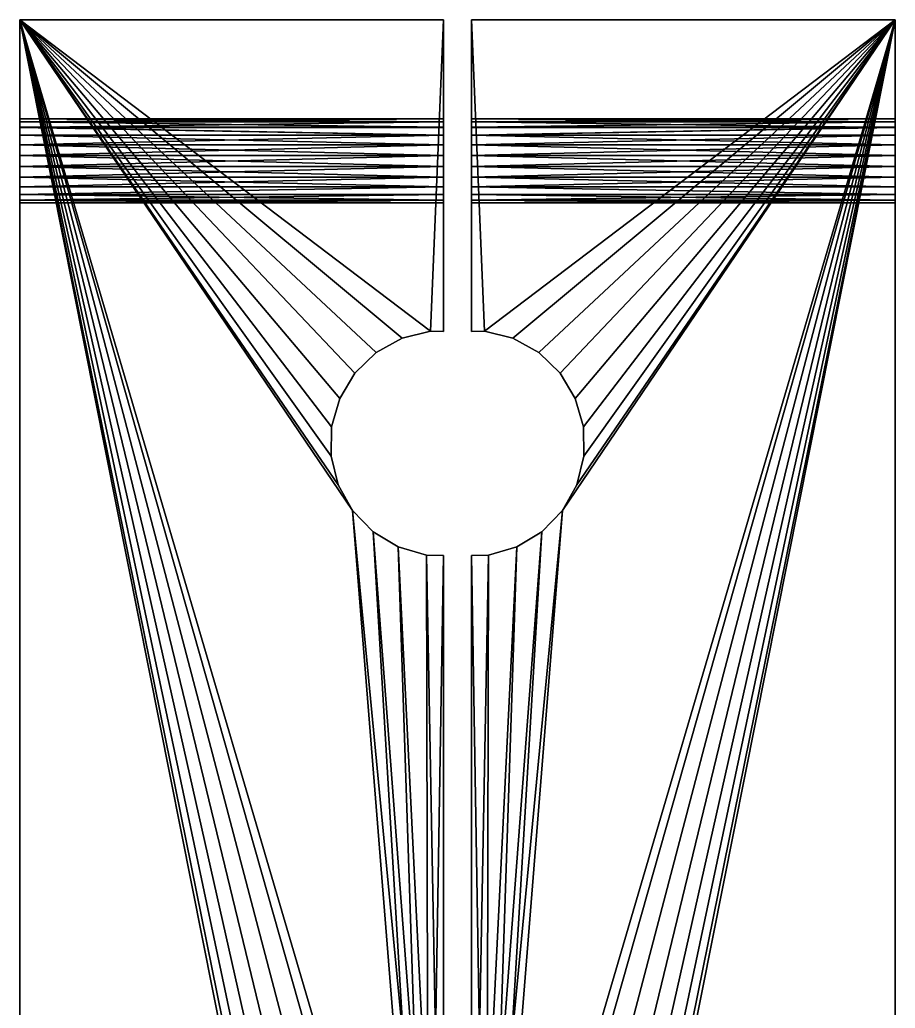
# Model space of a CAD drawing. Header units: metres. Extents: x 0 to 683, y 0 to 667.
# Drawn here: x 211 to 242, y 390.77 to 425.77 of the extents above; entities that cross this region are included whole.
import ezdxf

# ---------------------------------------------------------------- set-up
doc = ezdxf.new("R2010")
doc.units = ezdxf.units.M

msp = doc.modelspace()

# ---------------------------------------------------------------- meshes
at = {"layer": 'Y Support bottom'}
mesh = msp.add_polyface(dxfattribs=at)
corners = [(226, 425.769, 0), (211, 425.769, -10), (211, 425.769, 0), (226, 425.769, -10)]
mesh.append_faces([[corners[k] for k in face] for face in [(0, 1, 2), (1, 0, 3)]], dxfattribs={"vtx0": -1})
mesh = msp.add_polyface(dxfattribs=at)
corners = [(211, 425.769, 0), (211, 420.961, -3.512), (211, 355.769, 0), (211, 421.339, -3.613), (211, 421.679, -3.808), (211, 421.956, -4.084), (211, 425.769, -10), (211, 360.785, -3.5), (211, 422.153, -4.423), (211, 422.255, -4.801), (211, 422.256, -5.192), (211, 422.156, -5.571), (211, 421.961, -5.91), (211, 421.685, -6.188), (211, 421.346, -6.384), (211, 420.968, -6.487), (211, 420.576, -6.488), (211, 360.752, -6.5), (211, 359.478, -4.236), (211, 355.769, -10), (211, 359.72, -3.928), (211, 360.033, -3.693), (211, 360.396, -3.547), (211, 359.324, -4.596), (211, 359.269, -4.984), (211, 359.315, -5.372), (211, 359.461, -5.736), (211, 359.696, -6.049), (211, 360.004, -6.291), (211, 360.364, -6.445), (211, 361.173, -3.555), (211, 420.569, -3.513), (211, 420.191, -3.616), (211, 361.533, -3.709), (211, 419.853, -3.812), (211, 361.841, -3.951), (211, 419.576, -4.09), (211, 362.076, -4.264), (211, 419.381, -4.429), (211, 362.222, -4.628), (211, 419.281, -4.808), (211, 362.268, -5.016), (211, 419.282, -5.199), (211, 362.213, -5.404), (211, 419.384, -5.577), (211, 362.059, -5.764), (211, 419.581, -5.916), (211, 361.818, -6.072), (211, 419.858, -6.192), (211, 361.504, -6.307), (211, 420.198, -6.387), (211, 361.141, -6.453)]
mesh.append_faces([[corners[k] for k in face] for face in [(0, 1, 2), (1, 0, 3), (3, 0, 4), (4, 0, 5), (5, 6, 8), (8, 6, 9), (9, 6, 10), (10, 6, 11), (11, 6, 12), (12, 6, 13), (13, 6, 14), (14, 6, 15), (15, 6, 16), (2, 18, 19), (18, 2, 20), (20, 2, 21), (21, 2, 22), (22, 2, 7), (19, 17, 6), (30, 32, 33), (33, 34, 35), (35, 36, 37), (37, 38, 39), (39, 40, 41), (41, 42, 43), (43, 44, 45), (45, 46, 47), (47, 48, 49), (49, 50, 51), (51, 16, 17)]], dxfattribs={"vtx0": -1, "vtx1": -1})
mesh.append_faces([[corners[k] for k in face] for face in [(2, 1, 7), (16, 6, 17)]], dxfattribs={"vtx0": -1, "vtx1": -1, "vtx2": -1})
mesh.append_faces([[corners[k] for k in face] for face in [(5, 0, 6), (19, 18, 23), (19, 23, 24), (19, 24, 25), (19, 25, 26), (19, 26, 27), (19, 27, 28), (19, 28, 29), (19, 29, 17), (1, 30, 7), (30, 1, 31), (30, 31, 32), (33, 32, 34), (35, 34, 36), (37, 36, 38), (39, 38, 40), (41, 40, 42), (43, 42, 44), (45, 44, 46), (47, 46, 48), (49, 48, 50), (51, 50, 16)]], dxfattribs={"vtx0": -1, "vtx2": -1})
mesh = msp.add_polyface(dxfattribs=at)
corners = [(226, 406.802, 0), (225.478, 374.734, 0), (226, 374.734, 0), (226, 425.769, 0), (225.548, 414.743, 0), (226, 414.735, 0), (226, 366.803, 0), (211, 355.769, 0), (226, 355.769, 0), (225.478, 366.803, 0), (224.469, 367.073, 0), (223.565, 367.595, 0), (222.827, 368.333, 0), (222.304, 369.238, 0), (222.034, 370.246, 0), (211, 425.769, 0), (222.034, 371.291, 0), (222.304, 372.299, 0), (222.827, 373.204, 0), (223.565, 373.942, 0), (224.469, 374.464, 0), (222.784, 408.39, 0), (223.51, 407.638, 0), (224.404, 407.101, 0), (225.408, 406.813, 0), (222.278, 409.303, 0), (222.026, 410.316, 0), (222.044, 411.36, 0), (222.332, 412.364, 0), (222.87, 413.259, 0), (223.621, 413.984, 0), (224.535, 414.49, 0)]
mesh.append_faces([[corners[k] for k in face] for face in [(0, 1, 2), (3, 4, 5), (6, 7, 8)]], dxfattribs={"vtx0": -1})
mesh.append_faces([[corners[k] for k in face] for face in [(7, 14, 15), (21, 1, 22), (22, 1, 23), (23, 1, 24), (24, 1, 0), (15, 4, 3)]], dxfattribs={"vtx0": -1, "vtx1": -1})
mesh.append_faces([[corners[k] for k in face] for face in [(15, 1, 21)]], dxfattribs={"vtx0": -1, "vtx1": -1, "vtx2": -1})
mesh.append_faces([[corners[k] for k in face] for face in [(7, 6, 9), (7, 9, 10), (7, 10, 11), (7, 11, 12), (7, 12, 13), (7, 13, 14), (15, 14, 16), (15, 16, 17), (15, 17, 18), (15, 18, 19), (15, 19, 20), (15, 20, 1), (15, 21, 25), (15, 25, 26), (15, 26, 27), (15, 27, 28), (15, 28, 29), (15, 29, 30), (15, 30, 31), (15, 31, 4)]], dxfattribs={"vtx0": -1, "vtx2": -1})
mesh = msp.add_polyface(dxfattribs=at)
corners = [(211, 355.769, -10), (222.304, 369.238, -10), (226, 355.769, -10), (222.034, 370.246, -10), (211, 425.769, -10), (222.827, 368.333, -10), (223.565, 367.595, -10), (224.469, 367.073, -10), (225.478, 366.803, -10), (222.034, 371.291, -10), (222.304, 372.299, -10), (222.827, 373.204, -10), (223.565, 373.942, -10), (224.469, 374.464, -10), (225.478, 374.734, -10), (226, 374.734, -10), (222.784, 408.39, -10), (223.51, 407.638, -10), (224.404, 407.101, -10), (225.408, 406.813, -10), (226, 406.802, -10), (222.278, 409.303, -10), (222.026, 410.316, -10), (222.044, 411.36, -10), (222.332, 412.364, -10), (222.87, 413.259, -10), (223.621, 413.984, -10), (224.535, 414.49, -10), (225.548, 414.743, -10), (226, 425.769, -10), (226, 414.735, -10), (226, 366.803, -10)]
mesh.append_faces([[corners[k] for k in face] for face in [(15, 19, 20), (28, 29, 30)]], dxfattribs={"vtx0": -1})
mesh.append_faces([[corners[k] for k in face] for face in [(0, 1, 2), (1, 0, 3), (3, 4, 9), (9, 4, 10), (10, 4, 11), (11, 4, 12), (12, 4, 13), (13, 4, 14), (14, 4, 15), (16, 4, 21), (21, 4, 22), (22, 4, 23), (23, 4, 24), (24, 4, 25), (25, 4, 26), (26, 4, 27), (27, 4, 28), (29, 28, 4)]], dxfattribs={"vtx0": -1, "vtx1": -1})
mesh.append_faces([[corners[k] for k in face] for face in [(15, 4, 16)]], dxfattribs={"vtx0": -1, "vtx1": -1, "vtx2": -1})
mesh.append_faces([[corners[k] for k in face] for face in [(3, 0, 4), (2, 1, 5), (2, 5, 6), (2, 6, 7), (2, 7, 8), (15, 16, 17), (15, 17, 18), (15, 18, 19)]], dxfattribs={"vtx0": -1, "vtx2": -1})
mesh.append_faces([[corners[k] for k in face] for face in [(31, 2, 8)]], dxfattribs={"vtx1": -1})
mesh = msp.add_polyface(dxfattribs=at)
corners = [(226, 414.735, 0), (226, 419.853, -3.812), (226, 425.769, 0), (226, 419.576, -4.09), (226, 414.735, -10), (226, 420.191, -3.616), (226, 420.569, -3.513), (226, 420.961, -3.512), (226, 419.381, -4.429), (226, 419.281, -4.808), (226, 419.282, -5.199), (226, 419.384, -5.577), (226, 419.581, -5.916), (226, 419.858, -6.192), (226, 420.198, -6.387), (226, 420.576, -6.488), (226, 421.956, -4.084), (226, 425.769, -10), (226, 421.679, -3.808), (226, 421.339, -3.613), (226, 422.153, -4.423), (226, 422.255, -4.801), (226, 422.256, -5.192), (226, 422.156, -5.571), (226, 421.961, -5.91), (226, 421.685, -6.188), (226, 421.346, -6.384), (226, 420.968, -6.487)]
mesh.append_faces([[corners[k] for k in face] for face in [(0, 1, 2), (1, 0, 3), (3, 4, 8), (8, 4, 9), (9, 4, 10), (10, 4, 11), (11, 4, 12), (12, 4, 13), (13, 4, 14), (14, 4, 15), (2, 16, 17), (16, 2, 18), (18, 2, 19), (19, 2, 7), (17, 15, 4)]], dxfattribs={"vtx0": -1, "vtx1": -1})
mesh.append_faces([[corners[k] for k in face] for face in [(3, 0, 4), (2, 1, 5), (2, 5, 6), (2, 6, 7), (17, 16, 20), (17, 20, 21), (17, 21, 22), (17, 22, 23), (17, 23, 24), (17, 24, 25), (17, 25, 26), (17, 26, 27), (17, 27, 15)]], dxfattribs={"vtx0": -1, "vtx2": -1})
mesh = msp.add_polyface(dxfattribs=at)
corners = [(227, 425.769, -10), (242, 425.769, 0), (242, 425.769, -10), (227, 425.769, 0)]
mesh.append_faces([[corners[k] for k in face] for face in [(0, 1, 2), (1, 0, 3)]], dxfattribs={"vtx0": -1})
mesh = msp.add_polyface(dxfattribs=at)
corners = [(227, 414.735, -10), (227, 419.853, -6.188), (227, 425.769, -10), (227, 419.576, -5.91), (227, 414.735, 0), (227, 420.191, -6.384), (227, 420.569, -6.487), (227, 420.961, -6.488), (227, 419.381, -5.571), (227, 419.281, -5.192), (227, 419.282, -4.801), (227, 419.384, -4.423), (227, 419.581, -4.084), (227, 419.858, -3.808), (227, 420.198, -3.613), (227, 420.576, -3.512), (227, 421.956, -5.916), (227, 425.769, 0), (227, 421.679, -6.192), (227, 421.339, -6.387), (227, 422.153, -5.577), (227, 422.255, -5.199), (227, 422.256, -4.808), (227, 422.156, -4.429), (227, 421.961, -4.09), (227, 421.685, -3.812), (227, 421.346, -3.616), (227, 420.968, -3.513)]
mesh.append_faces([[corners[k] for k in face] for face in [(0, 1, 2), (1, 0, 3), (3, 4, 8), (8, 4, 9), (9, 4, 10), (10, 4, 11), (11, 4, 12), (12, 4, 13), (13, 4, 14), (14, 4, 15), (2, 16, 17), (16, 2, 18), (18, 2, 19), (19, 2, 7), (17, 15, 4)]], dxfattribs={"vtx0": -1, "vtx1": -1})
mesh.append_faces([[corners[k] for k in face] for face in [(3, 0, 4), (2, 1, 5), (2, 5, 6), (2, 6, 7), (17, 16, 20), (17, 20, 21), (17, 21, 22), (17, 22, 23), (17, 23, 24), (17, 24, 25), (17, 25, 26), (17, 26, 27), (17, 27, 15)]], dxfattribs={"vtx0": -1, "vtx2": -1})
mesh = msp.add_polyface(dxfattribs=at)
corners = [(227, 406.802, -10), (227.522, 374.734, -10), (227, 374.734, -10), (227, 425.769, -10), (227.452, 414.743, -10), (227, 414.735, -10), (227, 366.803, -10), (242, 355.769, -10), (227, 355.769, -10), (227.522, 366.803, -10), (228.531, 367.073, -10), (229.435, 367.595, -10), (230.173, 368.333, -10), (230.696, 369.238, -10), (230.966, 370.246, -10), (242, 425.769, -10), (230.966, 371.291, -10), (230.696, 372.299, -10), (230.173, 373.204, -10), (229.435, 373.942, -10), (228.531, 374.464, -10), (230.216, 408.39, -10), (229.49, 407.638, -10), (228.596, 407.101, -10), (227.592, 406.813, -10), (230.722, 409.303, -10), (230.974, 410.316, -10), (230.956, 411.36, -10), (230.668, 412.364, -10), (230.13, 413.259, -10), (229.379, 413.984, -10), (228.465, 414.49, -10)]
mesh.append_faces([[corners[k] for k in face] for face in [(0, 1, 2), (3, 4, 5), (6, 7, 8)]], dxfattribs={"vtx0": -1})
mesh.append_faces([[corners[k] for k in face] for face in [(7, 14, 15), (21, 1, 22), (22, 1, 23), (23, 1, 24), (24, 1, 0), (15, 4, 3)]], dxfattribs={"vtx0": -1, "vtx1": -1})
mesh.append_faces([[corners[k] for k in face] for face in [(15, 1, 21)]], dxfattribs={"vtx0": -1, "vtx1": -1, "vtx2": -1})
mesh.append_faces([[corners[k] for k in face] for face in [(7, 6, 9), (7, 9, 10), (7, 10, 11), (7, 11, 12), (7, 12, 13), (7, 13, 14), (15, 14, 16), (15, 16, 17), (15, 17, 18), (15, 18, 19), (15, 19, 20), (15, 20, 1), (15, 21, 25), (15, 25, 26), (15, 26, 27), (15, 27, 28), (15, 28, 29), (15, 29, 30), (15, 30, 31), (15, 31, 4)]], dxfattribs={"vtx0": -1, "vtx2": -1})
mesh = msp.add_polyface(dxfattribs=at)
corners = [(242, 355.769, 0), (230.696, 369.238, 0), (227, 355.769, 0), (230.966, 370.246, 0), (242, 425.769, 0), (230.173, 368.333, 0), (229.435, 367.595, 0), (228.531, 367.073, 0), (227.522, 366.803, 0), (230.966, 371.291, 0), (230.696, 372.299, 0), (230.173, 373.204, 0), (229.435, 373.942, 0), (228.531, 374.464, 0), (227.522, 374.734, 0), (227, 374.734, 0), (230.216, 408.39, 0), (229.49, 407.638, 0), (228.596, 407.101, 0), (227.592, 406.813, 0), (227, 406.802, 0), (230.722, 409.303, 0), (230.974, 410.316, 0), (230.956, 411.36, 0), (230.668, 412.364, 0), (230.13, 413.259, 0), (229.379, 413.984, 0), (228.465, 414.49, 0), (227.452, 414.743, 0), (227, 425.769, 0), (227, 414.735, 0), (227, 366.803, 0)]
mesh.append_faces([[corners[k] for k in face] for face in [(15, 19, 20), (28, 29, 30)]], dxfattribs={"vtx0": -1})
mesh.append_faces([[corners[k] for k in face] for face in [(0, 1, 2), (1, 0, 3), (3, 4, 9), (9, 4, 10), (10, 4, 11), (11, 4, 12), (12, 4, 13), (13, 4, 14), (14, 4, 15), (16, 4, 21), (21, 4, 22), (22, 4, 23), (23, 4, 24), (24, 4, 25), (25, 4, 26), (26, 4, 27), (27, 4, 28), (29, 28, 4)]], dxfattribs={"vtx0": -1, "vtx1": -1})
mesh.append_faces([[corners[k] for k in face] for face in [(15, 4, 16)]], dxfattribs={"vtx0": -1, "vtx1": -1, "vtx2": -1})
mesh.append_faces([[corners[k] for k in face] for face in [(3, 0, 4), (2, 1, 5), (2, 5, 6), (2, 6, 7), (2, 7, 8), (15, 16, 17), (15, 17, 18), (15, 18, 19)]], dxfattribs={"vtx0": -1, "vtx2": -1})
mesh.append_faces([[corners[k] for k in face] for face in [(31, 2, 8)]], dxfattribs={"vtx1": -1})
mesh = msp.add_polyface(dxfattribs=at)
corners = [(242, 425.769, -10), (242, 420.961, -6.488), (242, 355.769, -10), (242, 421.339, -6.387), (242, 421.679, -6.192), (242, 421.956, -5.916), (242, 425.769, 0), (242, 360.785, -6.5), (242, 422.153, -5.577), (242, 422.255, -5.199), (242, 422.256, -4.808), (242, 422.156, -4.429), (242, 421.961, -4.09), (242, 421.685, -3.812), (242, 421.346, -3.616), (242, 420.968, -3.513), (242, 420.576, -3.512), (242, 360.752, -3.5), (242, 359.478, -5.764), (242, 355.769, 0), (242, 359.72, -6.072), (242, 360.033, -6.307), (242, 360.396, -6.453), (242, 359.324, -5.404), (242, 359.269, -5.016), (242, 359.315, -4.628), (242, 359.461, -4.264), (242, 359.696, -3.951), (242, 360.004, -3.709), (242, 360.364, -3.555), (242, 361.173, -6.445), (242, 420.569, -6.487), (242, 420.191, -6.384), (242, 361.533, -6.291), (242, 419.853, -6.188), (242, 361.841, -6.049), (242, 419.576, -5.91), (242, 362.076, -5.736), (242, 419.381, -5.571), (242, 362.222, -5.372), (242, 419.281, -5.192), (242, 362.268, -4.984), (242, 419.282, -4.801), (242, 362.213, -4.596), (242, 419.384, -4.423), (242, 362.059, -4.236), (242, 419.581, -4.084), (242, 361.818, -3.928), (242, 419.858, -3.808), (242, 361.504, -3.693), (242, 420.198, -3.613), (242, 361.141, -3.547)]
mesh.append_faces([[corners[k] for k in face] for face in [(0, 1, 2), (1, 0, 3), (3, 0, 4), (4, 0, 5), (5, 6, 8), (8, 6, 9), (9, 6, 10), (10, 6, 11), (11, 6, 12), (12, 6, 13), (13, 6, 14), (14, 6, 15), (15, 6, 16), (2, 18, 19), (18, 2, 20), (20, 2, 21), (21, 2, 22), (22, 2, 7), (19, 17, 6), (30, 32, 33), (33, 34, 35), (35, 36, 37), (37, 38, 39), (39, 40, 41), (41, 42, 43), (43, 44, 45), (45, 46, 47), (47, 48, 49), (49, 50, 51), (51, 16, 17)]], dxfattribs={"vtx0": -1, "vtx1": -1})
mesh.append_faces([[corners[k] for k in face] for face in [(2, 1, 7), (16, 6, 17)]], dxfattribs={"vtx0": -1, "vtx1": -1, "vtx2": -1})
mesh.append_faces([[corners[k] for k in face] for face in [(5, 0, 6), (19, 18, 23), (19, 23, 24), (19, 24, 25), (19, 25, 26), (19, 26, 27), (19, 27, 28), (19, 28, 29), (19, 29, 17), (1, 30, 7), (30, 1, 31), (30, 31, 32), (33, 32, 34), (35, 34, 36), (37, 36, 38), (39, 38, 40), (41, 40, 42), (43, 42, 44), (45, 44, 46), (47, 46, 48), (49, 48, 50), (51, 50, 16)]], dxfattribs={"vtx0": -1, "vtx2": -1})
mesh = msp.add_polyface(dxfattribs=at)
corners = [(226, 422.256, -5.192), (211, 422.255, -4.801), (211, 422.256, -5.192), (226, 422.255, -4.801)]
mesh.append_faces([[corners[k] for k in face] for face in [(0, 1, 2), (1, 0, 3)]], dxfattribs={"vtx0": -1})
mesh = msp.add_polyface(dxfattribs=at)
corners = [(226, 422.156, -5.571), (211, 422.256, -5.192), (211, 422.156, -5.571), (226, 422.256, -5.192)]
mesh.append_faces([[corners[k] for k in face] for face in [(0, 1, 2), (1, 0, 3)]], dxfattribs={"vtx0": -1})
mesh = msp.add_polyface(dxfattribs=at)
corners = [(226, 422.255, -4.801), (211, 422.153, -4.423), (211, 422.255, -4.801), (226, 422.153, -4.423)]
mesh.append_faces([[corners[k] for k in face] for face in [(0, 1, 2), (1, 0, 3)]], dxfattribs={"vtx0": -1})
mesh = msp.add_polyface(dxfattribs=at)
corners = [(226, 421.961, -5.91), (211, 422.156, -5.571), (211, 421.961, -5.91), (226, 422.156, -5.571)]
mesh.append_faces([[corners[k] for k in face] for face in [(0, 1, 2), (1, 0, 3)]], dxfattribs={"vtx0": -1})
mesh = msp.add_polyface(dxfattribs=at)
corners = [(226, 422.153, -4.423), (211, 421.956, -4.084), (211, 422.153, -4.423), (226, 421.956, -4.084)]
mesh.append_faces([[corners[k] for k in face] for face in [(0, 1, 2), (1, 0, 3)]], dxfattribs={"vtx0": -1})
mesh = msp.add_polyface(dxfattribs=at)
corners = [(227, 422.256, -4.808), (242, 422.255, -5.199), (242, 422.256, -4.808), (227, 422.255, -5.199)]
mesh.append_faces([[corners[k] for k in face] for face in [(0, 1, 2), (1, 0, 3)]], dxfattribs={"vtx0": -1})
mesh = msp.add_polyface(dxfattribs=at)
corners = [(227, 422.156, -4.429), (242, 422.256, -4.808), (242, 422.156, -4.429), (227, 422.256, -4.808)]
mesh.append_faces([[corners[k] for k in face] for face in [(0, 1, 2), (1, 0, 3)]], dxfattribs={"vtx0": -1})
mesh = msp.add_polyface(dxfattribs=at)
corners = [(227, 422.255, -5.199), (242, 422.153, -5.577), (242, 422.255, -5.199), (227, 422.153, -5.577)]
mesh.append_faces([[corners[k] for k in face] for face in [(0, 1, 2), (1, 0, 3)]], dxfattribs={"vtx0": -1})
mesh = msp.add_polyface(dxfattribs=at)
corners = [(227, 421.961, -4.09), (242, 422.156, -4.429), (242, 421.961, -4.09), (227, 422.156, -4.429)]
mesh.append_faces([[corners[k] for k in face] for face in [(0, 1, 2), (1, 0, 3)]], dxfattribs={"vtx0": -1})
mesh = msp.add_polyface(dxfattribs=at)
corners = [(227, 422.153, -5.577), (242, 421.956, -5.916), (242, 422.153, -5.577), (227, 421.956, -5.916)]
mesh.append_faces([[corners[k] for k in face] for face in [(0, 1, 2), (1, 0, 3)]], dxfattribs={"vtx0": -1})
mesh = msp.add_polyface(dxfattribs=at)
corners = [(226, 421.685, -6.188), (211, 421.961, -5.91), (211, 421.685, -6.188), (226, 421.961, -5.91)]
mesh.append_faces([[corners[k] for k in face] for face in [(0, 1, 2), (1, 0, 3)]], dxfattribs={"vtx0": -1})
mesh = msp.add_polyface(dxfattribs=at)
corners = [(211, 421.956, -4.084), (226, 421.679, -3.808), (211, 421.679, -3.808), (226, 421.956, -4.084)]
mesh.append_faces([[corners[k] for k in face] for face in [(0, 1, 2), (1, 0, 3)]], dxfattribs={"vtx0": -1})
mesh = msp.add_polyface(dxfattribs=at)
corners = [(227, 421.685, -3.812), (242, 421.961, -4.09), (242, 421.685, -3.812), (227, 421.961, -4.09)]
mesh.append_faces([[corners[k] for k in face] for face in [(0, 1, 2), (1, 0, 3)]], dxfattribs={"vtx0": -1})
mesh = msp.add_polyface(dxfattribs=at)
corners = [(242, 421.956, -5.916), (227, 421.679, -6.192), (242, 421.679, -6.192), (227, 421.956, -5.916)]
mesh.append_faces([[corners[k] for k in face] for face in [(0, 1, 2), (1, 0, 3)]], dxfattribs={"vtx0": -1})
mesh = msp.add_polyface(dxfattribs=at)
corners = [(226, 421.685, -6.188), (211, 421.346, -6.384), (226, 421.346, -6.384), (211, 421.685, -6.188)]
mesh.append_faces([[corners[k] for k in face] for face in [(0, 1, 2), (1, 0, 3)]], dxfattribs={"vtx0": -1})
mesh = msp.add_polyface(dxfattribs=at)
corners = [(211, 421.679, -3.808), (226, 421.339, -3.613), (211, 421.339, -3.613), (226, 421.679, -3.808)]
mesh.append_faces([[corners[k] for k in face] for face in [(0, 1, 2), (1, 0, 3)]], dxfattribs={"vtx0": -1})
mesh = msp.add_polyface(dxfattribs=at)
corners = [(227, 421.685, -3.812), (242, 421.346, -3.616), (227, 421.346, -3.616), (242, 421.685, -3.812)]
mesh.append_faces([[corners[k] for k in face] for face in [(0, 1, 2), (1, 0, 3)]], dxfattribs={"vtx0": -1})
mesh = msp.add_polyface(dxfattribs=at)
corners = [(242, 421.679, -6.192), (227, 421.339, -6.387), (242, 421.339, -6.387), (227, 421.679, -6.192)]
mesh.append_faces([[corners[k] for k in face] for face in [(0, 1, 2), (1, 0, 3)]], dxfattribs={"vtx0": -1})
mesh = msp.add_polyface(dxfattribs=at)
corners = [(226, 421.346, -6.384), (211, 420.968, -6.487), (226, 420.968, -6.487), (211, 421.346, -6.384)]
mesh.append_faces([[corners[k] for k in face] for face in [(0, 1, 2), (1, 0, 3)]], dxfattribs={"vtx0": -1})
mesh = msp.add_polyface(dxfattribs=at)
corners = [(211, 421.339, -3.613), (226, 420.961, -3.512), (211, 420.961, -3.512), (226, 421.339, -3.613)]
mesh.append_faces([[corners[k] for k in face] for face in [(0, 1, 2), (1, 0, 3)]], dxfattribs={"vtx0": -1})
mesh = msp.add_polyface(dxfattribs=at)
corners = [(227, 421.346, -3.616), (242, 420.968, -3.513), (227, 420.968, -3.513), (242, 421.346, -3.616)]
mesh.append_faces([[corners[k] for k in face] for face in [(0, 1, 2), (1, 0, 3)]], dxfattribs={"vtx0": -1})
mesh = msp.add_polyface(dxfattribs=at)
corners = [(242, 421.339, -6.387), (227, 420.961, -6.488), (242, 420.961, -6.488), (227, 421.339, -6.387)]
mesh.append_faces([[corners[k] for k in face] for face in [(0, 1, 2), (1, 0, 3)]], dxfattribs={"vtx0": -1})
mesh = msp.add_polyface(dxfattribs=at)
corners = [(226, 420.968, -6.487), (211, 420.576, -6.488), (226, 420.576, -6.488), (211, 420.968, -6.487)]
mesh.append_faces([[corners[k] for k in face] for face in [(0, 1, 2), (1, 0, 3)]], dxfattribs={"vtx0": -1})
mesh = msp.add_polyface(dxfattribs=at)
corners = [(211, 420.961, -3.512), (226, 420.569, -3.513), (211, 420.569, -3.513), (226, 420.961, -3.512)]
mesh.append_faces([[corners[k] for k in face] for face in [(0, 1, 2), (1, 0, 3)]], dxfattribs={"vtx0": -1})
mesh = msp.add_polyface(dxfattribs=at)
corners = [(227, 420.968, -3.513), (242, 420.576, -3.512), (227, 420.576, -3.512), (242, 420.968, -3.513)]
mesh.append_faces([[corners[k] for k in face] for face in [(0, 1, 2), (1, 0, 3)]], dxfattribs={"vtx0": -1})
mesh = msp.add_polyface(dxfattribs=at)
corners = [(242, 420.961, -6.488), (227, 420.569, -6.487), (242, 420.569, -6.487), (227, 420.961, -6.488)]
mesh.append_faces([[corners[k] for k in face] for face in [(0, 1, 2), (1, 0, 3)]], dxfattribs={"vtx0": -1})
mesh = msp.add_polyface(dxfattribs=at)
corners = [(226, 420.576, -6.488), (211, 420.198, -6.387), (226, 420.198, -6.387), (211, 420.576, -6.488)]
mesh.append_faces([[corners[k] for k in face] for face in [(0, 1, 2), (1, 0, 3)]], dxfattribs={"vtx0": -1})
mesh = msp.add_polyface(dxfattribs=at)
corners = [(211, 420.569, -3.513), (226, 420.191, -3.616), (211, 420.191, -3.616), (226, 420.569, -3.513)]
mesh.append_faces([[corners[k] for k in face] for face in [(0, 1, 2), (1, 0, 3)]], dxfattribs={"vtx0": -1})
mesh = msp.add_polyface(dxfattribs=at)
corners = [(227, 420.576, -3.512), (242, 420.198, -3.613), (227, 420.198, -3.613), (242, 420.576, -3.512)]
mesh.append_faces([[corners[k] for k in face] for face in [(0, 1, 2), (1, 0, 3)]], dxfattribs={"vtx0": -1})
mesh = msp.add_polyface(dxfattribs=at)
corners = [(242, 420.569, -6.487), (227, 420.191, -6.384), (242, 420.191, -6.384), (227, 420.569, -6.487)]
mesh.append_faces([[corners[k] for k in face] for face in [(0, 1, 2), (1, 0, 3)]], dxfattribs={"vtx0": -1})
mesh = msp.add_polyface(dxfattribs=at)
corners = [(226, 420.198, -6.387), (211, 419.858, -6.192), (226, 419.858, -6.192), (211, 420.198, -6.387)]
mesh.append_faces([[corners[k] for k in face] for face in [(0, 1, 2), (1, 0, 3)]], dxfattribs={"vtx0": -1})
mesh = msp.add_polyface(dxfattribs=at)
corners = [(211, 420.191, -3.616), (226, 419.853, -3.812), (211, 419.853, -3.812), (226, 420.191, -3.616)]
mesh.append_faces([[corners[k] for k in face] for face in [(0, 1, 2), (1, 0, 3)]], dxfattribs={"vtx0": -1})
mesh = msp.add_polyface(dxfattribs=at)
corners = [(227, 420.198, -3.613), (242, 419.858, -3.808), (227, 419.858, -3.808), (242, 420.198, -3.613)]
mesh.append_faces([[corners[k] for k in face] for face in [(0, 1, 2), (1, 0, 3)]], dxfattribs={"vtx0": -1})
mesh = msp.add_polyface(dxfattribs=at)
corners = [(242, 420.191, -6.384), (227, 419.853, -6.188), (242, 419.853, -6.188), (227, 420.191, -6.384)]
mesh.append_faces([[corners[k] for k in face] for face in [(0, 1, 2), (1, 0, 3)]], dxfattribs={"vtx0": -1})
mesh = msp.add_polyface(dxfattribs=at)
corners = [(226, 419.858, -6.192), (211, 419.581, -5.916), (226, 419.581, -5.916), (211, 419.858, -6.192)]
mesh.append_faces([[corners[k] for k in face] for face in [(0, 1, 2), (1, 0, 3)]], dxfattribs={"vtx0": -1})
mesh = msp.add_polyface(dxfattribs=at)
corners = [(226, 419.853, -3.812), (211, 419.576, -4.09), (211, 419.853, -3.812), (226, 419.576, -4.09)]
mesh.append_faces([[corners[k] for k in face] for face in [(0, 1, 2), (1, 0, 3)]], dxfattribs={"vtx0": -1})
mesh = msp.add_polyface(dxfattribs=at)
corners = [(227, 419.858, -3.808), (242, 419.581, -4.084), (227, 419.581, -4.084), (242, 419.858, -3.808)]
mesh.append_faces([[corners[k] for k in face] for face in [(0, 1, 2), (1, 0, 3)]], dxfattribs={"vtx0": -1})
mesh = msp.add_polyface(dxfattribs=at)
corners = [(227, 419.853, -6.188), (242, 419.576, -5.91), (242, 419.853, -6.188), (227, 419.576, -5.91)]
mesh.append_faces([[corners[k] for k in face] for face in [(0, 1, 2), (1, 0, 3)]], dxfattribs={"vtx0": -1})
mesh = msp.add_polyface(dxfattribs=at)
corners = [(226, 419.384, -5.577), (211, 419.581, -5.916), (211, 419.384, -5.577), (226, 419.581, -5.916)]
mesh.append_faces([[corners[k] for k in face] for face in [(0, 1, 2), (1, 0, 3)]], dxfattribs={"vtx0": -1})
mesh = msp.add_polyface(dxfattribs=at)
corners = [(226, 419.576, -4.09), (211, 419.381, -4.429), (211, 419.576, -4.09), (226, 419.381, -4.429)]
mesh.append_faces([[corners[k] for k in face] for face in [(0, 1, 2), (1, 0, 3)]], dxfattribs={"vtx0": -1})
mesh = msp.add_polyface(dxfattribs=at)
corners = [(226, 419.282, -5.199), (211, 419.384, -5.577), (211, 419.282, -5.199), (226, 419.384, -5.577)]
mesh.append_faces([[corners[k] for k in face] for face in [(0, 1, 2), (1, 0, 3)]], dxfattribs={"vtx0": -1})
mesh = msp.add_polyface(dxfattribs=at)
corners = [(226, 419.381, -4.429), (211, 419.281, -4.808), (211, 419.381, -4.429), (226, 419.281, -4.808)]
mesh.append_faces([[corners[k] for k in face] for face in [(0, 1, 2), (1, 0, 3)]], dxfattribs={"vtx0": -1})
mesh = msp.add_polyface(dxfattribs=at)
corners = [(227, 419.384, -4.423), (242, 419.581, -4.084), (242, 419.384, -4.423), (227, 419.581, -4.084)]
mesh.append_faces([[corners[k] for k in face] for face in [(0, 1, 2), (1, 0, 3)]], dxfattribs={"vtx0": -1})
mesh = msp.add_polyface(dxfattribs=at)
corners = [(227, 419.576, -5.91), (242, 419.381, -5.571), (242, 419.576, -5.91), (227, 419.381, -5.571)]
mesh.append_faces([[corners[k] for k in face] for face in [(0, 1, 2), (1, 0, 3)]], dxfattribs={"vtx0": -1})
mesh = msp.add_polyface(dxfattribs=at)
corners = [(227, 419.282, -4.801), (242, 419.384, -4.423), (242, 419.282, -4.801), (227, 419.384, -4.423)]
mesh.append_faces([[corners[k] for k in face] for face in [(0, 1, 2), (1, 0, 3)]], dxfattribs={"vtx0": -1})
mesh = msp.add_polyface(dxfattribs=at)
corners = [(227, 419.381, -5.571), (242, 419.281, -5.192), (242, 419.381, -5.571), (227, 419.281, -5.192)]
mesh.append_faces([[corners[k] for k in face] for face in [(0, 1, 2), (1, 0, 3)]], dxfattribs={"vtx0": -1})
mesh = msp.add_polyface(dxfattribs=at)
corners = [(226, 419.281, -4.808), (211, 419.282, -5.199), (211, 419.281, -4.808), (226, 419.282, -5.199)]
mesh.append_faces([[corners[k] for k in face] for face in [(0, 1, 2), (1, 0, 3)]], dxfattribs={"vtx0": -1})
mesh = msp.add_polyface(dxfattribs=at)
corners = [(227, 419.281, -5.192), (242, 419.282, -4.801), (242, 419.281, -5.192), (227, 419.282, -4.801)]
mesh.append_faces([[corners[k] for k in face] for face in [(0, 1, 2), (1, 0, 3)]], dxfattribs={"vtx0": -1})
mesh = msp.add_polyface(dxfattribs=at)
corners = [(224.535, 414.49, -10), (223.621, 413.984, 0), (223.621, 413.984, -10), (224.535, 414.49, 0)]
mesh.append_faces([[corners[k] for k in face] for face in [(0, 1, 2), (1, 0, 3)]], dxfattribs={"vtx0": -1})
mesh = msp.add_polyface(dxfattribs=at)
corners = [(225.548, 414.743, -10), (224.535, 414.49, 0), (224.535, 414.49, -10), (225.548, 414.743, 0)]
mesh.append_faces([[corners[k] for k in face] for face in [(0, 1, 2), (1, 0, 3)]], dxfattribs={"vtx0": -1})
mesh = msp.add_polyface(dxfattribs=at)
corners = [(226, 414.735, -10), (225.548, 414.743, 0), (225.548, 414.743, -10), (226, 414.735, 0)]
mesh.append_faces([[corners[k] for k in face] for face in [(0, 1, 2), (1, 0, 3)]], dxfattribs={"vtx0": -1})
mesh = msp.add_polyface(dxfattribs=at)
corners = [(227, 414.735, 0), (227.452, 414.743, -10), (227.452, 414.743, 0), (227, 414.735, -10)]
mesh.append_faces([[corners[k] for k in face] for face in [(0, 1, 2), (1, 0, 3)]], dxfattribs={"vtx0": -1})
mesh = msp.add_polyface(dxfattribs=at)
corners = [(227.452, 414.743, 0), (228.465, 414.49, -10), (228.465, 414.49, 0), (227.452, 414.743, -10)]
mesh.append_faces([[corners[k] for k in face] for face in [(0, 1, 2), (1, 0, 3)]], dxfattribs={"vtx0": -1})
mesh = msp.add_polyface(dxfattribs=at)
corners = [(228.465, 414.49, 0), (229.379, 413.984, -10), (229.379, 413.984, 0), (228.465, 414.49, -10)]
mesh.append_faces([[corners[k] for k in face] for face in [(0, 1, 2), (1, 0, 3)]], dxfattribs={"vtx0": -1})
mesh = msp.add_polyface(dxfattribs=at)
corners = [(223.621, 413.984, -10), (222.87, 413.259, 0), (222.87, 413.259, -10), (223.621, 413.984, 0)]
mesh.append_faces([[corners[k] for k in face] for face in [(0, 1, 2), (1, 0, 3)]], dxfattribs={"vtx0": -1})
mesh = msp.add_polyface(dxfattribs=at)
corners = [(229.379, 413.984, 0), (230.13, 413.259, -10), (230.13, 413.259, 0), (229.379, 413.984, -10)]
mesh.append_faces([[corners[k] for k in face] for face in [(0, 1, 2), (1, 0, 3)]], dxfattribs={"vtx0": -1})
mesh = msp.add_polyface(dxfattribs=at)
corners = [(222.332, 412.364, -10), (222.87, 413.259, 0), (222.332, 412.364, 0), (222.87, 413.259, -10)]
mesh.append_faces([[corners[k] for k in face] for face in [(0, 1, 2), (1, 0, 3)]], dxfattribs={"vtx0": -1})
mesh = msp.add_polyface(dxfattribs=at)
corners = [(230.668, 412.364, 0), (230.13, 413.259, -10), (230.668, 412.364, -10), (230.13, 413.259, 0)]
mesh.append_faces([[corners[k] for k in face] for face in [(0, 1, 2), (1, 0, 3)]], dxfattribs={"vtx0": -1})
mesh = msp.add_polyface(dxfattribs=at)
corners = [(222.044, 411.36, -10), (222.332, 412.364, 0), (222.044, 411.36, 0), (222.332, 412.364, -10)]
mesh.append_faces([[corners[k] for k in face] for face in [(0, 1, 2), (1, 0, 3)]], dxfattribs={"vtx0": -1})
mesh = msp.add_polyface(dxfattribs=at)
corners = [(230.956, 411.36, 0), (230.668, 412.364, -10), (230.956, 411.36, -10), (230.668, 412.364, 0)]
mesh.append_faces([[corners[k] for k in face] for face in [(0, 1, 2), (1, 0, 3)]], dxfattribs={"vtx0": -1})
mesh = msp.add_polyface(dxfattribs=at)
corners = [(222.026, 410.316, -10), (222.044, 411.36, 0), (222.026, 410.316, 0), (222.044, 411.36, -10)]
mesh.append_faces([[corners[k] for k in face] for face in [(0, 1, 2), (1, 0, 3)]], dxfattribs={"vtx0": -1})
mesh = msp.add_polyface(dxfattribs=at)
corners = [(230.974, 410.316, 0), (230.956, 411.36, -10), (230.974, 410.316, -10), (230.956, 411.36, 0)]
mesh.append_faces([[corners[k] for k in face] for face in [(0, 1, 2), (1, 0, 3)]], dxfattribs={"vtx0": -1})
mesh = msp.add_polyface(dxfattribs=at)
corners = [(222.278, 409.303, -10), (222.026, 410.316, 0), (222.278, 409.303, 0), (222.026, 410.316, -10)]
mesh.append_faces([[corners[k] for k in face] for face in [(0, 1, 2), (1, 0, 3)]], dxfattribs={"vtx0": -1})
mesh = msp.add_polyface(dxfattribs=at)
corners = [(230.722, 409.303, 0), (230.974, 410.316, -10), (230.722, 409.303, -10), (230.974, 410.316, 0)]
mesh.append_faces([[corners[k] for k in face] for face in [(0, 1, 2), (1, 0, 3)]], dxfattribs={"vtx0": -1})
mesh = msp.add_polyface(dxfattribs=at)
corners = [(222.784, 408.39, -10), (222.278, 409.303, 0), (222.784, 408.39, 0), (222.278, 409.303, -10)]
mesh.append_faces([[corners[k] for k in face] for face in [(0, 1, 2), (1, 0, 3)]], dxfattribs={"vtx0": -1})
mesh = msp.add_polyface(dxfattribs=at)
corners = [(230.216, 408.39, 0), (230.722, 409.303, -10), (230.216, 408.39, -10), (230.722, 409.303, 0)]
mesh.append_faces([[corners[k] for k in face] for face in [(0, 1, 2), (1, 0, 3)]], dxfattribs={"vtx0": -1})
mesh = msp.add_polyface(dxfattribs=at)
corners = [(223.51, 407.638, -10), (222.784, 408.39, 0), (223.51, 407.638, 0), (222.784, 408.39, -10)]
mesh.append_faces([[corners[k] for k in face] for face in [(0, 1, 2), (1, 0, 3)]], dxfattribs={"vtx0": -1})
mesh = msp.add_polyface(dxfattribs=at)
corners = [(229.49, 407.638, 0), (230.216, 408.39, -10), (229.49, 407.638, -10), (230.216, 408.39, 0)]
mesh.append_faces([[corners[k] for k in face] for face in [(0, 1, 2), (1, 0, 3)]], dxfattribs={"vtx0": -1})
mesh = msp.add_polyface(dxfattribs=at)
corners = [(224.404, 407.101, 0), (223.51, 407.638, -10), (223.51, 407.638, 0), (224.404, 407.101, -10)]
mesh.append_faces([[corners[k] for k in face] for face in [(0, 1, 2), (1, 0, 3)]], dxfattribs={"vtx0": -1})
mesh = msp.add_polyface(dxfattribs=at)
corners = [(228.596, 407.101, -10), (229.49, 407.638, 0), (229.49, 407.638, -10), (228.596, 407.101, 0)]
mesh.append_faces([[corners[k] for k in face] for face in [(0, 1, 2), (1, 0, 3)]], dxfattribs={"vtx0": -1})
mesh = msp.add_polyface(dxfattribs=at)
corners = [(225.408, 406.813, 0), (224.404, 407.101, -10), (224.404, 407.101, 0), (225.408, 406.813, -10)]
mesh.append_faces([[corners[k] for k in face] for face in [(0, 1, 2), (1, 0, 3)]], dxfattribs={"vtx0": -1})
mesh = msp.add_polyface(dxfattribs=at)
corners = [(227.592, 406.813, -10), (228.596, 407.101, 0), (228.596, 407.101, -10), (227.592, 406.813, 0)]
mesh.append_faces([[corners[k] for k in face] for face in [(0, 1, 2), (1, 0, 3)]], dxfattribs={"vtx0": -1})
mesh = msp.add_polyface(dxfattribs=at)
corners = [(226, 406.802, 0), (225.408, 406.813, -10), (225.408, 406.813, 0), (226, 406.802, -10)]
mesh.append_faces([[corners[k] for k in face] for face in [(0, 1, 2), (1, 0, 3)]], dxfattribs={"vtx0": -1})
mesh = msp.add_polyface(dxfattribs=at)
corners = [(226, 374.734, -10), (226, 406.802, 0), (226, 374.734, 0), (226, 406.802, -10)]
mesh.append_faces([[corners[k] for k in face] for face in [(0, 1, 2), (1, 0, 3)]], dxfattribs={"vtx0": -1})
mesh = msp.add_polyface(dxfattribs=at)
corners = [(227, 406.802, -10), (227.592, 406.813, 0), (227.592, 406.813, -10), (227, 406.802, 0)]
mesh.append_faces([[corners[k] for k in face] for face in [(0, 1, 2), (1, 0, 3)]], dxfattribs={"vtx0": -1})
mesh = msp.add_polyface(dxfattribs=at)
corners = [(227, 374.734, 0), (227, 406.802, -10), (227, 374.734, -10), (227, 406.802, 0)]
mesh.append_faces([[corners[k] for k in face] for face in [(0, 1, 2), (1, 0, 3)]], dxfattribs={"vtx0": -1})

doc.saveas('drawing.dxf')
